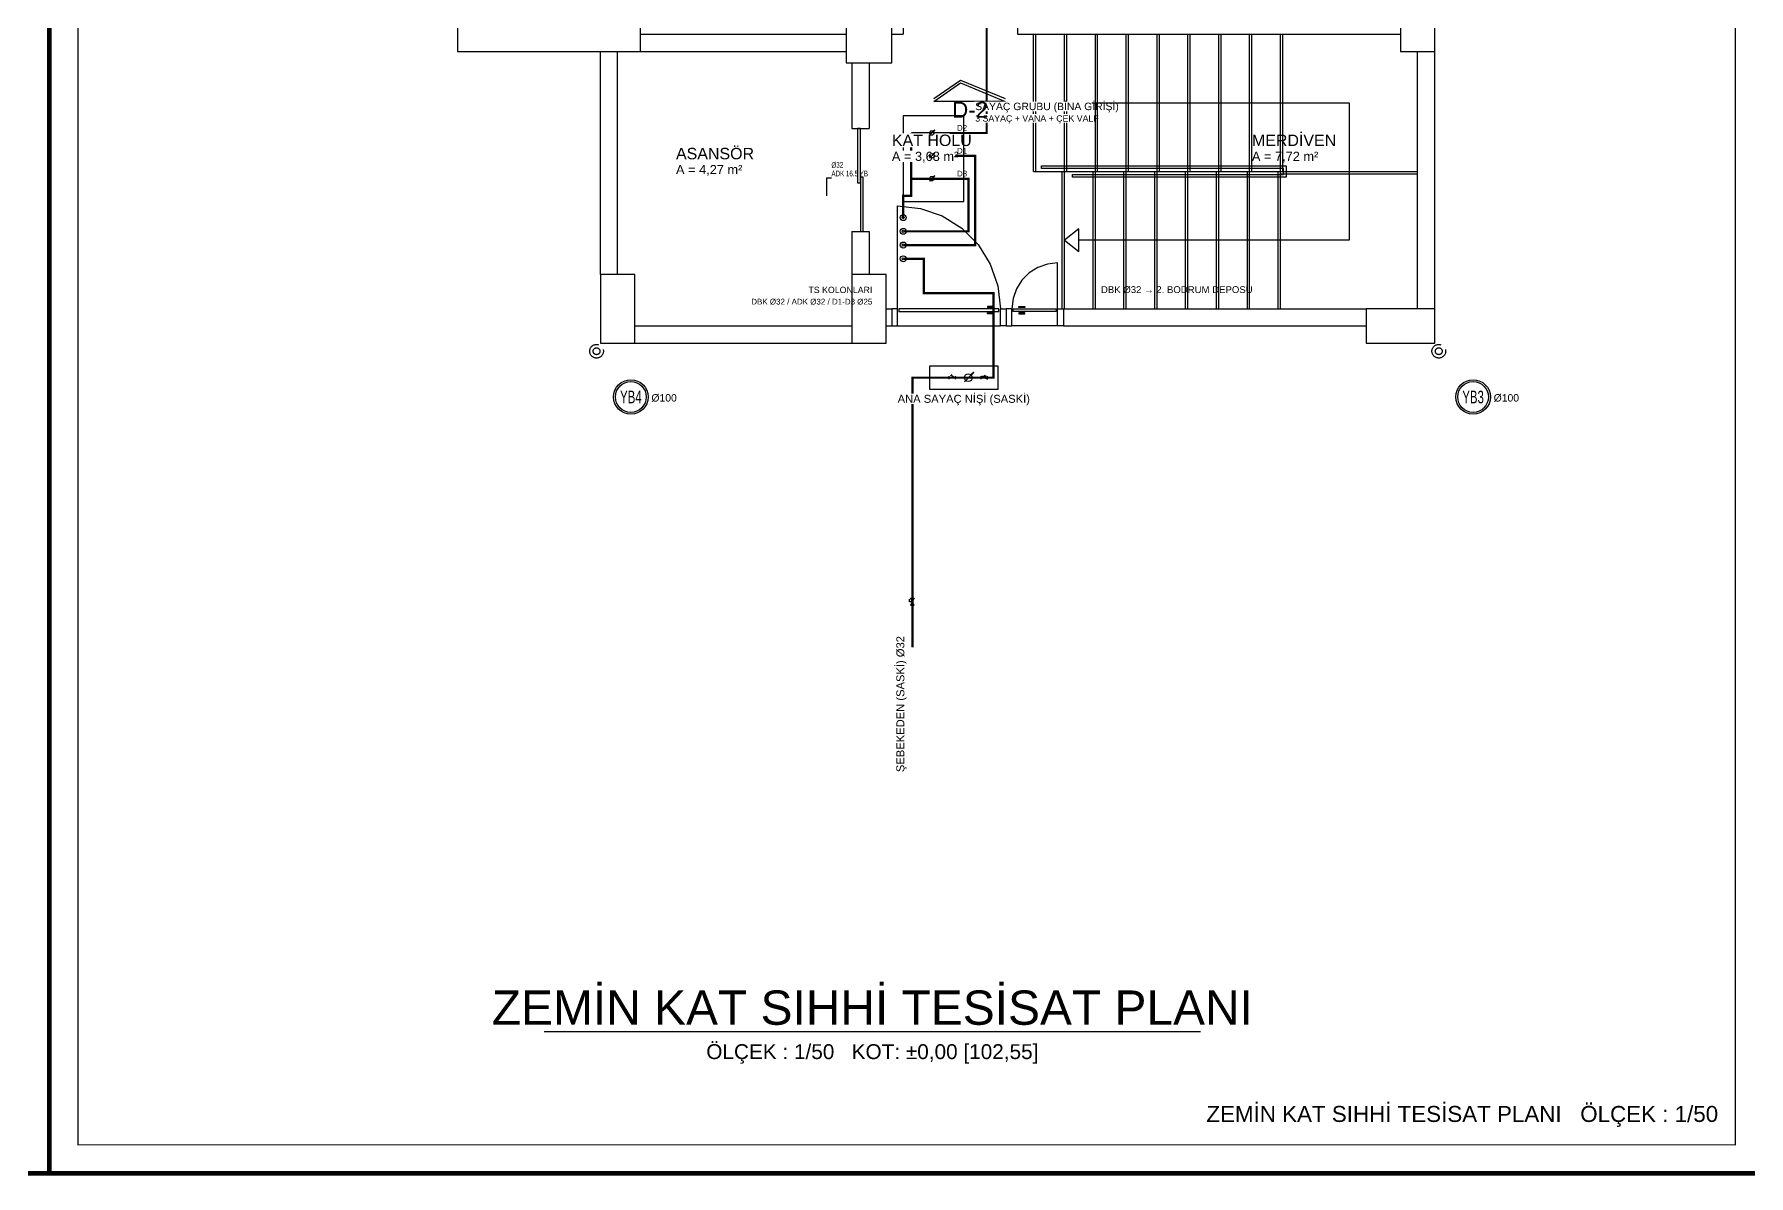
# Model space of a CAD drawing. Header units: centimetres. Extents: x -3952 to 14132, y 6348 to 11752.
# Drawn here: x 4487 to 5987, y 9098 to 10096 of the extents above; entities that cross this region are included whole.
import ezdxf
from ezdxf.enums import TextEntityAlignment as Align

# ---------------------------------------------------------------- set-up
doc = ezdxf.new("R2010")
doc.units = ezdxf.units.CM
doc.linetypes.add('YAGMUR HATTI', pattern=[36, 30, -6])
for name, color, linetype in [('MIMARI', 8, 'Continuous'), ('MIMARI-KOLON', 8, 'Continuous'), ('MIMARI-TEFRIS', 9, 'Continuous'), ('MIMARI-YAZI', 8, 'Continuous'), ('MTY-KAT-ADI', 1, 'Continuous'), ('MTY-PAFTA', 7, 'Continuous'), ('MTY-PISSU-KOLONNO', 211, 'Continuous'), ('MTY-SOGUKSU-BORU', 5, 'Continuous'), ('MTY-TEFRIS', 15, 'Continuous'), ('MTY-TEMIZSU-CAP', 101, 'Continuous'), ('MTY-VANA', 1, 'Continuous'), ('MTY-YAGMUR-BORUSU', 3, 'YAGMUR HATTI'), ('MTY-YAGMUR-BORUSU-CAP', 3, 'Continuous'), ('MTY-YAGMURSU-KOLON NO', 7, 'Continuous'), ('MTY-YUK-BIRIMI', 7, 'Continuous')]:
    doc.layers.add(name, color=color, linetype=linetype)
doc.layers.add('ROTAS-PAFTA-SINIRI', color=8, linetype='Continuous', plot=False)
doc.styles.add('ANOTATIVO', font='arial.ttf')
doc.styles.add('CAP', font='wturkce.SHX', dxfattribs={"width": 0.65})
doc.styles.add('MTY_CAP', font='wturkce.SHX', dxfattribs={"width": 0.65, "height": 20})
doc.styles.add('MTYCAPLT', font='arial.ttf', dxfattribs={"width": 0.65, "height": 1})
doc.styles.add('ROTAS', font='arial.ttf')

# ---------------------------------------------------------------- blocks, each defined once
blk = doc.blocks.new('ROTAS_PAFTA')
blk.add_lwpolyline([(0, 0), (1, 0), (1, 1), (0, 1)], close=True)
blk = doc.blocks.new('MTY-KURESEL VANA')
at = {"layer": 'MTY-VANA'}
for p, q in [((0, 0), (0, 8)), ((0, 8), (8, 8))]:
    blk.add_line(p, q, dxfattribs=at)
blk.add_lwpolyline([(-10, 5), (-10, -5), (10, 5), (10, -5), (-10, 5)], dxfattribs=at)
at = {"layer": 'MTY-VANA', "style": 'MTYCAPLT', "width": 0.65}
blk.add_attdef('CAP', text='', height=10, dxfattribs=at).set_placement((-1.1, 0), align=Align.CENTER)
blk = doc.blocks.new('MTY-PISLIK TUTUCU')
at = {"layer": 'MTY-VANA'}
for p, q in [((-10, -5), (-10, 5)), ((-10, 0), (10, 0)), ((10, -5), (10, 5))]:
    blk.add_line(p, q, dxfattribs=at)
at = {"layer": 'MTY-VANA', "color": 1, "ltscale": 75}
for p, q in [((-6.1, 5.8), (-1.4, 10.5)), ((5.1, 0), (-3.7, 8.1))]:
    blk.add_line(p, q, dxfattribs=at)
at = {"layer": 'MTY-VANA', "style": 'CAP', "width": 0.65}
blk.add_attdef('CAP', text='', height=5, dxfattribs=at).set_placement((0, 0), align=Align.CENTER)
blk = doc.blocks.new('MTY-SU SAYACI')
at = {"layer": 'MTY-VANA'}
blk.add_hatch(color=256, dxfattribs=at).paths.add_polyline_path([(9.8, 9.8), (5.6, 7), (7, 5.6)])
for p, q in [((-7.3, -7.3), (6.3, 6.3)), ((5.6, 7), (9.8, 9.8)), ((7, 5.6), (5.6, 7)), ((7, 5.6), (9.8, 9.8))]:
    blk.add_line(p, q, dxfattribs=at)
blk.add_circle((0, 0), 7, dxfattribs=at)
blk.add_attdef('CAP', (2, 0.9), '', height=2.5, rotation=225, dxfattribs=at)
blk = doc.blocks.new('MTY-CEKVALF VANA')
at = {"layer": 'MTY-VANA'}
h = blk.add_hatch(color=256, dxfattribs=at)
edge = h.paths.add_edge_path()
edge.add_arc((-10, 5), 1.41, 180, 540, ccw=False)
for p, q in [((-10, -5), (-10, 5)), ((-10, 5), (10, -5)), ((-5.6, 5), (5.6, 5)), ((5.6, 5), (0, 7.3)), ((10, -5), (10, 5))]:
    blk.add_line(p, q, dxfattribs=at)
at = {"layer": 'MTY-VANA', "style": 'CAP', "width": 0.65}
blk.add_attdef('CAP', text='', height=5, rotation=153.4349, dxfattribs=at).set_placement((0, 0), align=Align.CENTER)
blk = doc.blocks.new('MTY-TEMIZ SU CAP MB')
at = {"layer": 'MTY-TEMIZSU-CAP'}
for p, q in [((0.83, 3.1), (0, 3.1)), ((0, 3.1), (0, 0))]:
    blk.add_line(p, q, dxfattribs=at)
at = {"layer": 'MTY-TEMIZSU-CAP', "style": 'MTY_CAP', "width": 0.65}
for tag, p in [('SOCP_001', (0.83, 4.92)), ('SCCP_001', (0.83, 1.92))]:
    blk.add_attdef(tag, p, '', height=1, dxfattribs=at)
at = {"layer": 'MTY-YUK-BIRIMI', "color": 101, "style": 'MTY_CAP', "width": 0.65}
for tag, p in [('SO_001', (0.83, 3.42)), ('SC_001', (0.83, 0.42))]:
    blk.add_attdef(tag, p, '', height=1, dxfattribs=at)
blk = doc.blocks.new('MTY-KOLON NO YAGMUR')
at = {"layer": 'MTY-YAGMURSU-KOLON NO', "linetype": 'Continuous', "ltscale": 100}
blk.add_circle((0, 0), 27.5, dxfattribs=at)
at = {"layer": 'MTY-YAGMURSU-KOLON NO', "color": 7, "linetype": 'Continuous', "ltscale": 100}
blk.add_circle((0, 0), 24.5, dxfattribs=at)
at = {"style": 'ANOTATIVO', "width": 0.65}
blk.add_attdef('K', text='', height=20, dxfattribs=at).set_placement((0, 0), align=Align.MIDDLE_CENTER)

msp = doc.modelspace()

# ---------------------------------------------------------------- linework, layer by layer
at = {"layer": 'MIMARI'}
for p, q in [((5247.1, 10111.3), (5247.1, 10096.3)), ((5347.1, 10111.3), (5347.1, 10096.3)), ((5017.1, 10096.3), (5197.1, 10096.3)), ((5237.1, 10096.3), (5247.1, 10096.3)), ((5347.1, 10096.3), (5682.1, 10096.3)), ((5361.1, 9976.3), (5361.1, 10096.3)), ((5363.1, 9976.3), (5363.1, 10096.3)), ((5388.1, 9976.3), (5388.1, 10096.3)), ((5390.1, 9976.3), (5390.1, 10096.3)), ((5415.1, 9976.3), (5415.1, 10096.3)), ((5417.1, 9976.3), (5417.1, 10096.3)), ((5442.1, 9976.3), (5442.1, 10096.3)), ((5444.1, 9976.3), (5444.1, 10096.3)), ((5469.1, 9976.3), (5469.1, 10096.3)), ((5471.1, 9976.3), (5471.1, 10096.3)), ((5496.1, 9976.3), (5496.1, 10096.3)), ((5498.1, 9976.3), (5498.1, 10096.3)), ((5523.1, 9976.3), (5523.1, 10096.3)), ((5525.1, 9976.3), (5525.1, 10096.3)), ((5550.1, 9976.3), (5550.1, 10096.3)), ((5552.1, 9976.3), (5552.1, 10096.3)), ((5577.1, 9976.3), (5577.1, 10096.3)), ((5579.1, 9976.3), (5579.1, 10096.3)), ((4982.1, 9886.3), (4982.1, 10081.3)), ((4997.1, 9886.3), (4997.1, 10081.3)), ((5017.1, 10081.3), (5197.1, 10081.3)), ((5697.1, 9856.3), (5697.1, 10081.3)), ((5712.1, 9856.3), (5712.1, 10081.3)), ((5202.1, 10071.3), (5202.1, 10013.8)), ((5217.1, 10071.3), (5217.1, 10013.8)), ((5202.1, 10013.8), (5217.1, 10013.8)), ((5361.1, 9976.3), (5577.1, 9976.3)), ((5386.1, 9856.3), (5386.1, 9976.3)), ((5388.1, 9856.3), (5388.1, 9976.3)), ((5413.1, 9856.3), (5413.1, 9976.3)), ((5415.1, 9856.3), (5415.1, 9976.3)), ((5440.1, 9856.3), (5440.1, 9976.3)), ((5442.1, 9856.3), (5442.1, 9976.3)), ((5467.1, 9856.3), (5467.1, 9976.3)), ((5469.1, 9856.3), (5469.1, 9976.3)), ((5494.1, 9856.3), (5494.1, 9976.3)), ((5496.1, 9856.3), (5496.1, 9976.3)), ((5521.1, 9856.3), (5521.1, 9976.3)), ((5523.1, 9856.3), (5523.1, 9976.3)), ((5548.1, 9856.3), (5548.1, 9976.3)), ((5550.1, 9856.3), (5550.1, 9976.3)), ((5575.1, 9856.3), (5575.1, 9976.3)), ((5577.1, 9856.3), (5577.1, 9976.3)), ((5577.1, 9976.3), (5697.1, 9976.3)), ((5577.1, 9974.3), (5697.1, 9974.3)), ((5242.1, 9856.3), (5242.1, 9946.3)), ((5202.1, 9923.8), (5217.1, 9923.8)), ((5202.1, 9923.8), (5202.1, 9886.3)), ((5217.1, 9923.8), (5217.1, 9886.3)), ((5382.1, 9856.3), (5382.1, 9896.3)), ((5232.1, 9856.3), (5237.1, 9856.3)), ((5237.1, 9856.3), (5237.1, 9841.3)), ((5387.1, 9856.3), (5387.1, 9841.3)), ((5387.1, 9856.3), (5652.1, 9856.3)), ((5012.1, 9841.3), (5202.1, 9841.3)), ((5232.1, 9841.3), (5237.1, 9841.3)), ((5242.1, 9841.3), (5332.1, 9841.3)), ((5382.1, 9841.3), (5342.1, 9841.3)), ((5387.1, 9841.3), (5652.1, 9841.3)), ((5012.1, 9826.3), (5202.1, 9826.3))]:
    msp.add_line(p, q, dxfattribs=at)
for points in [[(5361.1, 10036.3), (5637.1, 10036.3), (5637.1, 9916.3), (5400.6, 9916.3)], [(5207.1, 10013.8), (5207.1, 9966.3), (5209.6, 9966.3), (5209.6, 10013.8), (5207.1, 10013.8)], [(5395.1, 9973.8), (5579.6, 9973.8), (5579.6, 9978.8), (5368.1, 9978.8), (5368.1, 9981.3), (5582.1, 9981.3), (5582.1, 9971.3), (5395.1, 9971.3), (5395.1, 9973.8)], [(5209.6, 9971.3), (5209.6, 9923.8), (5212.1, 9923.8), (5212.1, 9971.3), (5209.6, 9971.3)], [(5242.1, 9946.3), (5262.1, 9944.1), (5281.1, 9937.4), (5298.2, 9926.7), (5312.5, 9912.4), (5323.2, 9895.4), (5329.8, 9876.3), (5332.1, 9856.3)], [(5400.6, 9926.3), (5388.1, 9916.3), (5400.6, 9906.3), (5400.6, 9926.3)], [(5382.1, 9896.3), (5373.2, 9895.3), (5364.7, 9892.4), (5357.2, 9887.6), (5350.8, 9881.3), (5346.1, 9873.7), (5343.1, 9865.2), (5342.1, 9856.3)], [(5237.1, 9856.3), (5237.1, 9841.3), (5242.1, 9841.3), (5242.1, 9856.3), (5237.1, 9856.3)], [(5243.3, 9853.8), (5330.8, 9853.8), (5330.8, 9856.3), (5243.3, 9856.3), (5243.3, 9853.8)], [(5320.8, 9858.3), (5320.8, 9857.3), (5325.8, 9857.3), (5325.8, 9858.3), (5320.8, 9858.3)], [(5337.1, 9856.3), (5337.1, 9841.3), (5332.1, 9841.3), (5332.1, 9856.3), (5337.1, 9856.3)], [(5337.1, 9856.3), (5337.1, 9841.3), (5342.1, 9841.3), (5342.1, 9856.3), (5337.1, 9856.3)], [(5380.8, 9853.8), (5343.3, 9853.8), (5343.3, 9856.3), (5380.8, 9856.3), (5380.8, 9853.8)], [(5353.3, 9858.3), (5353.3, 9857.3), (5348.3, 9857.3), (5348.3, 9858.3), (5353.3, 9858.3)], [(5387.1, 9856.3), (5387.1, 9841.3), (5382.1, 9841.3), (5382.1, 9856.3), (5387.1, 9856.3)], [(5320.8, 9851.8), (5320.8, 9852.8), (5325.8, 9852.8), (5325.8, 9851.8), (5320.8, 9851.8)], [(5353.3, 9851.8), (5353.3, 9852.8), (5348.3, 9852.8), (5348.3, 9851.8), (5353.3, 9851.8)]]:
    msp.add_lwpolyline(points, dxfattribs=at)
at = {"layer": 'MIMARI-KOLON'}
for points in [[(5682.1, 10141.3), (5682.1, 10081.3), (5712.1, 10081.3), (5712.1, 10141.3), (5682.1, 10141.3)], [(5017.1, 10111.3), (4857.1, 10111.3), (4857.1, 10081.3), (5017.1, 10081.3), (5017.1, 10111.3)], [(5237.1, 10121.3), (5197.1, 10121.3), (5197.1, 10071.3), (5237.1, 10071.3), (5237.1, 10121.3)], [(4982.1, 9886.3), (4982.1, 9826.3), (5012.1, 9826.3), (5012.1, 9886.3), (4982.1, 9886.3)], [(5202.1, 9886.3), (5202.1, 9826.3), (5232.1, 9826.3), (5232.1, 9886.3), (5202.1, 9886.3)], [(5712.1, 9856.3), (5652.1, 9856.3), (5652.1, 9826.3), (5712.1, 9826.3), (5712.1, 9856.3)]]:
    msp.add_lwpolyline(points, dxfattribs=at)
at = {"layer": 'MIMARI-TEFRIS'}
for points in [[(5273.7, 10040.1), (5297.1, 10056.3), (5336.2, 10040.1)], [(5336.2, 10037.6), (5273.7, 10037.6), (5297.1, 10053.8), (5336.2, 10037.6)]]:
    msp.add_lwpolyline(points, dxfattribs=at)
at = {"layer": 'MTY-KAT-ADI'}
msp.add_line((4932.9, 9224), (5507.1, 9224), dxfattribs=at)
at = {"layer": 'MTY-PAFTA'}
for points, const_width in [([(3000, 9100), (4500, 9100), (4500, 11750), (3000, 11750)], 4), ([(4500, 9100), (6000, 9100), (6000, 11750), (4500, 11750)], 4), ([(4525, 9125), (5975, 9125), (5975, 11725), (4525, 11725)], 1)]:
    msp.add_lwpolyline(points, close=True, dxfattribs=dict(at, const_width=const_width))
at = {"layer": 'MTY-SOGUKSU-BORU', "const_width": 2}
for points in [[(5292, 10010), (5320, 10010), (5320, 10090), (5320, 10110)], [(5247, 9936), (5247, 9955), (5254, 9955), (5254, 10010)], [(5254, 10010), (5292, 10010)], [(5292, 9990), (5310, 9990), (5310, 9912), (5247, 9912)], [(5254, 9990), (5292, 9990)], [(5292, 9970), (5304, 9970), (5304, 9924), (5247, 9924)], [(5254, 9970), (5292, 9970)], [(5280, 9796), (5326, 9796), (5326, 9870), (5265, 9870), (5265, 9900), (5247, 9900)], [(5255, 9560), (5255, 9796), (5280, 9796)]]:
    msp.add_lwpolyline(points, dxfattribs=at)
at = {"layer": 'MTY-SOGUKSU-BORU'}
for centre, radius in [((5247, 9936), 2.6), ((5247, 9936), 0.91), ((5247, 9924), 2.6), ((5247, 9924), 0.91), ((5247, 9912), 2.6), ((5247, 9900), 2.6), ((5247, 9912), 0.91), ((5247, 9900), 0.91)]:
    msp.add_circle(centre, radius, dxfattribs=at)
at = {"layer": 'MTY-VANA'}
for points in [[(5247, 9950), (5300, 9950), (5300, 10025), (5247, 10025)], [(5270, 9786), (5330, 9786), (5330, 9806), (5270, 9806)]]:
    msp.add_lwpolyline(points, close=True, dxfattribs=at)
at = {"layer": 'MTY-YAGMUR-BORUSU'}
for centre, radius in [((4978.7, 9819.1), 6), ((5715.6, 9819.1), 6), ((4978.7, 9819.1), 3), ((5715.6, 9819.1), 3)]:
    msp.add_circle(centre, radius, dxfattribs=at)

# ---------------------------------------------------------------- block references
at = {"layer": 'MTY-PISSU-KOLONNO'}
ref = msp.add_blockref('MTY-KOLON NO YAGMUR', (5008.7, 9779.1), dxfattribs=dict(at, xscale=0.55, yscale=0.55))
ref.add_attrib('K', 'YB4', dxfattribs={"height": 11, "style": 'ANOTATIVO', "width": 0.65}).set_placement((5008.7, 9779.1), align=Align.MIDDLE_CENTER)
ref = msp.add_blockref('MTY-KOLON NO YAGMUR', (5745.6, 9779.1), dxfattribs=dict(at, xscale=0.55, yscale=0.55))
ref.add_attrib('K', 'YB3', dxfattribs={"height": 11, "style": 'ANOTATIVO', "width": 0.65}).set_placement((5745.6, 9779.1), align=Align.MIDDLE_CENTER)
at = {"layer": 'MTY-TEFRIS'}
ref = msp.add_blockref('MTY-TEMIZ SU CAP MB', (5180, 9955), dxfattribs=dict(at, xscale=5, yscale=5))
ref.add_attrib('SO_001', 'ADK 16.5 YB', (5184.2, 9972.1), dxfattribs={"layer": 'MTY-YUK-BIRIMI', "color": 101, "height": 5, "style": 'MTY_CAP', "width": 0.65})
ref.add_attrib('SOCP_001', 'Ø32', (5184.2, 9979.6), dxfattribs={"layer": 'MTY-TEMIZSU-CAP', "height": 5, "style": 'MTY_CAP', "width": 0.65})
at = {"layer": 'MTY-VANA'}
for name, p, xscale, yscale in [('MTY-SU SAYACI', (5272, 9970), 0.28, 0.28), ('MTY-PISLIK TUTUCU', (5290, 9796), 0.27, 0.27), ('MTY-SU SAYACI', (5304, 9796), 0.48, 0.48), ('MTY-CEKVALF VANA', (5318, 9796), 0.27, 0.27)]:
    msp.add_blockref(name, p, dxfattribs=dict(at, xscale=xscale, yscale=yscale))
at = {"layer": 'MTY-VANA', "xscale": 0.3, "yscale": 0.3, "rotation": 90}
msp.add_blockref('MTY-KURESEL VANA', (5255, 9600), dxfattribs=at)
at = {"layer": 'ROTAS-PAFTA-SINIRI', "xscale": 1500, "yscale": 2650}
for p in [(3000, 9100), (4500, 9100)]:
    msp.add_blockref('ROTAS_PAFTA', p, dxfattribs=at)

# ---------------------------------------------------------------- texts
at = {"layer": 'MIMARI-YAZI', "style": 'ROTAS'}
for s, height, p in [('MERDİVEN', 10, (5552.1, 9998.6)), ('ASANSÖR', 10, (5048.2, 9987)), ('A = 7,72 m²', 8, (5552.1, 9985.6)), ('A = 4,27 m²', 8, (5048.2, 9974))]:
    msp.add_text(s, height=height, dxfattribs=at).set_placement(p)
at = {"layer": 'MTY-KAT-ADI', "style": 'ROTAS'}
for s, height, p in [('ZEMİN KAT SIHHİ TESİSAT PLANI', 30, (5220, 9230)), ('ÖLÇEK : 1/50   KOT: ±0,00 [102,55]', 13, (5220, 9200))]:
    msp.add_text(s, height=height, dxfattribs=at).set_placement(p, align=Align.CENTER)
at = {"layer": 'MTY-PAFTA', "style": 'ROTAS'}
msp.add_text('ZEMİN KAT SIHHİ TESİSAT PLANI   ÖLÇEK : 1/50', height=14, dxfattribs=at).set_placement((5960, 9145), align=Align.RIGHT)
at = {"layer": 'MTY-TEMIZSU-CAP', "style": 'ROTAS'}
for s, height, p in [('TS KOLONLARI', 5.5, (5220, 9870)), ('DBK Ø32 / ADK Ø32 / D1-D3 Ø25', 5, (5220, 9860))]:
    msp.add_text(s, height=height, dxfattribs=at).set_placement(p, align=Align.RIGHT)
msp.add_text('DBK Ø32 → 2. BODRUM DEPOSU', height=6, dxfattribs=at).set_placement((5420, 9870))
msp.add_text('ŞEBEKEDEN (SASKİ) Ø32', height=7, rotation=90, dxfattribs=at).set_placement((5248, 9570), align=Align.RIGHT)
at = {"layer": 'MTY-VANA', "style": 'ROTAS'}
msp.add_text('D3', height=5, dxfattribs=at).set_placement((5294, 9972))
at = {"layer": 'MTY-YAGMUR-BORUSU-CAP', "style": 'ROTAS'}
for p in [(5026.7, 9775.1), (5763.6, 9775.1)]:
    msp.add_text('Ø100', height=6.5, dxfattribs=at).set_placement(p)

# ---------------------------------------------------------------- next in the draw order: wipeouts: each hides what was drawn before it
for points in [[(5411.8, 10029), (5309, 10029), (5309, 10037.5), (5411.8, 10037.5)], [(5287.7, 9997.6), (5236.1, 9997.6), (5236.1, 10009.6), (5287.7, 10009.6)], [(5348.7, 9773), (5251.3, 9773), (5251.3, 9782), (5348.7, 9782)]]:
    msp.add_wipeout(points)

# ---------------------------------------------------------------- next in the draw order: block references
at = {"layer": 'MTY-VANA', "xscale": 0.28, "yscale": 0.28}
msp.add_blockref('MTY-SU SAYACI', (5272, 10010), dxfattribs=at)

# ---------------------------------------------------------------- next in the draw order: texts
at = {"layer": 'MTY-VANA', "style": 'ROTAS'}
msp.add_text('ANA SAYAÇ NİŞİ (SASKİ)', height=7, dxfattribs=at).set_placement((5300, 9774), align=Align.CENTER)

# ---------------------------------------------------------------- next in the draw order: wipeouts: each hides what was drawn before it
for points in [[(5396.2, 10019), (5309, 10019), (5309, 10026.5), (5396.2, 10026.5)], [(5292.7, 9984.6), (5236.1, 9984.6), (5236.1, 9994.6), (5292.7, 9994.6)]]:
    msp.add_wipeout(points)

# ---------------------------------------------------------------- next in the draw order: block references
at = {"layer": 'MTY-VANA', "xscale": 0.28, "yscale": 0.28}
msp.add_blockref('MTY-SU SAYACI', (5272, 9990), dxfattribs=at)

# ---------------------------------------------------------------- next in the draw order: texts
at = {"layer": 'MIMARI-YAZI', "style": 'ROTAS'}
for s, height, p in [('D-2', 14, (5289.8, 10023.3)), ('KAT HOLÜ', 10, (5237.1, 9998.6)), ('A = 3,68 m²', 8, (5237.1, 9985.6))]:
    msp.add_text(s, height=height, dxfattribs=at).set_placement(p)
at = {"layer": 'MTY-VANA', "style": 'ROTAS'}
for s, height, p in [('SAYAÇ GRUBU (BİNA GİRİŞİ)', 6.5, (5310, 10030)), ('3 SAYAÇ + VANA + ÇEK VALF', 5.5, (5310, 10020)), ('D2', 5, (5294, 10012)), ('D1', 5, (5294, 9992))]:
    msp.add_text(s, height=height, dxfattribs=at).set_placement(p)

doc.saveas('drawing.dxf')
